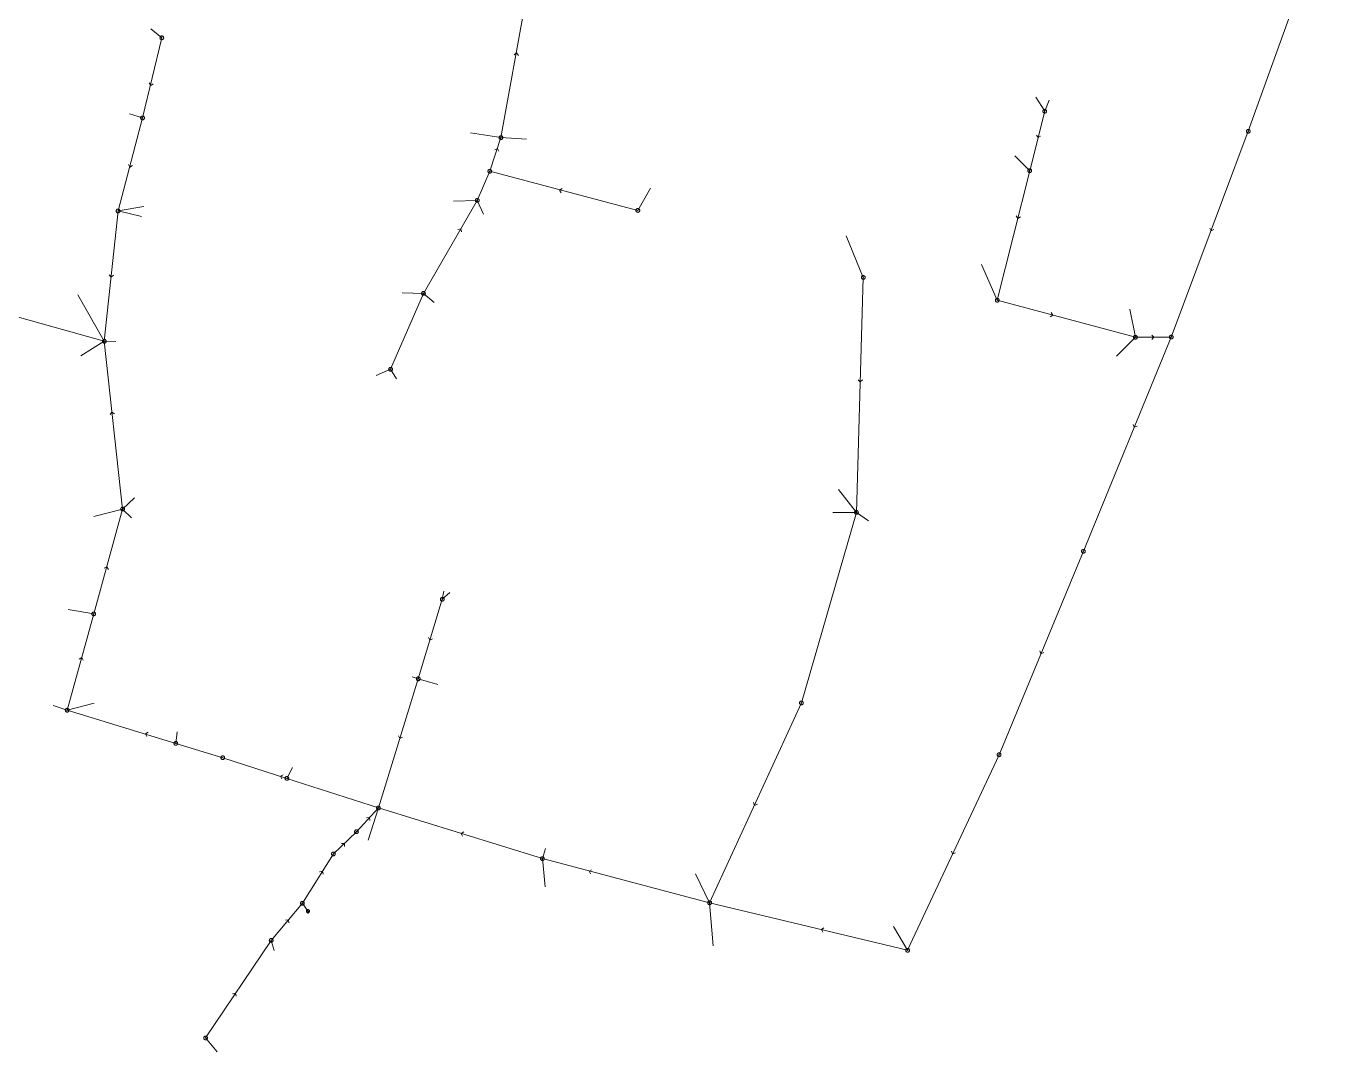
# Model space of a CAD drawing. Header units: metres. Extents: x 25504150 to 25508618, y 6694193 to 6702753.
# Drawn here: x 25504806.9 to 25505127.7, y 6695156 to 6695408.3 of the extents above; entities that cross this region are included whole.
import ezdxf

# ---------------------------------------------------------------- set-up
doc = ezdxf.new("R2010")
doc.units = ezdxf.units.M
for name, pattern in [('Sewer_node', [0]), ('Viemariputket', [0]), ('Viemarivarusteet', [0])]:
    doc.linetypes.add(name, pattern=pattern)
for name, color, linetype, lineweight in [('Sewer_node', 7, 'Sewer_node', 0), ('Viemariputket', 7, 'Viemariputket', 0), ('Viemarivarusteet', 7, 'Viemarivarusteet', 0)]:
    doc.layers.add(name, color=color, linetype=linetype, lineweight=lineweight)

msp = doc.modelspace()

# ---------------------------------------------------------------- linework, layer by layer
at = {"layer": 'Sewer_node', "color": 46, "linetype": 'Continuous', "true_color": 0x7f5f00, "flags": 128}
for points, elevation in [([(25504840.75, 6695405.4), (25504840.74, 6695405.47), (25504840.73, 6695405.54), (25504840.7, 6695405.61), (25504840.66, 6695405.67), (25504840.62, 6695405.73), (25504840.56, 6695405.77), (25504840.5, 6695405.81), (25504840.43, 6695405.84), (25504840.36, 6695405.85), (25504840.29, 6695405.86), (25504840.22, 6695405.85), (25504840.15, 6695405.84), (25504840.08, 6695405.81), (25504840.02, 6695405.77), (25504839.96, 6695405.73), (25504839.92, 6695405.67), (25504839.88, 6695405.61), (25504839.85, 6695405.54), (25504839.84, 6695405.47), (25504839.83, 6695405.4), (25504839.84, 6695405.33), (25504839.85, 6695405.26), (25504839.88, 6695405.19), (25504839.92, 6695405.13), (25504839.96, 6695405.07), (25504840.02, 6695405.03), (25504840.08, 6695404.99), (25504840.15, 6695404.96), (25504840.22, 6695404.95), (25504840.29, 6695404.94), (25504840.36, 6695404.95), (25504840.43, 6695404.96), (25504840.5, 6695404.99), (25504840.56, 6695405.03), (25504840.62, 6695405.07), (25504840.66, 6695405.13), (25504840.7, 6695405.19), (25504840.73, 6695405.26), (25504840.74, 6695405.33)], 35.85), ([(25504836.01, 6695385.69), (25504836, 6695385.76), (25504835.99, 6695385.84), (25504835.96, 6695385.9), (25504835.92, 6695385.97), (25504835.87, 6695386.02), (25504835.82, 6695386.07), (25504835.75, 6695386.11), (25504835.69, 6695386.14), (25504835.61, 6695386.15), (25504835.54, 6695386.16), (25504835.47, 6695386.15), (25504835.39, 6695386.14), (25504835.33, 6695386.11), (25504835.26, 6695386.07), (25504835.21, 6695386.02), (25504835.16, 6695385.97), (25504835.12, 6695385.9), (25504835.09, 6695385.84), (25504835.08, 6695385.76), (25504835.07, 6695385.69), (25504835.08, 6695385.62), (25504835.09, 6695385.54), (25504835.12, 6695385.48), (25504835.16, 6695385.41), (25504835.21, 6695385.36), (25504835.26, 6695385.31), (25504835.33, 6695385.27), (25504835.39, 6695385.24), (25504835.47, 6695385.23), (25504835.54, 6695385.22), (25504835.61, 6695385.23), (25504835.69, 6695385.24), (25504835.75, 6695385.27), (25504835.82, 6695385.31), (25504835.87, 6695385.36), (25504835.92, 6695385.41), (25504835.96, 6695385.48), (25504835.99, 6695385.54), (25504836, 6695385.62)], 34.68), ([(25505057.78, 6695387.35), (25505057.77, 6695387.42), (25505057.76, 6695387.49), (25505057.73, 6695387.56), (25505057.69, 6695387.62), (25505057.65, 6695387.68), (25505057.59, 6695387.72), (25505057.53, 6695387.76), (25505057.46, 6695387.79), (25505057.39, 6695387.8), (25505057.32, 6695387.81), (25505057.25, 6695387.8), (25505057.18, 6695387.79), (25505057.11, 6695387.76), (25505057.05, 6695387.72), (25505056.99, 6695387.68), (25505056.95, 6695387.62), (25505056.91, 6695387.56), (25505056.88, 6695387.49), (25505056.87, 6695387.42), (25505056.86, 6695387.35), (25505056.87, 6695387.28), (25505056.88, 6695387.21), (25505056.91, 6695387.14), (25505056.95, 6695387.08), (25505056.99, 6695387.02), (25505057.05, 6695386.98), (25505057.11, 6695386.94), (25505057.18, 6695386.91), (25505057.25, 6695386.9), (25505057.32, 6695386.89), (25505057.39, 6695386.9), (25505057.46, 6695386.91), (25505057.53, 6695386.94), (25505057.59, 6695386.98), (25505057.65, 6695387.02), (25505057.69, 6695387.08), (25505057.73, 6695387.14), (25505057.76, 6695387.21), (25505057.77, 6695387.28)], 37.57), ([(25504924.12, 6695380.84), (25504924.11, 6695380.91), (25504924.1, 6695380.98), (25504924.07, 6695381.05), (25504924.03, 6695381.11), (25504923.99, 6695381.17), (25504923.93, 6695381.21), (25504923.87, 6695381.25), (25504923.8, 6695381.28), (25504923.73, 6695381.29), (25504923.66, 6695381.3), (25504923.59, 6695381.29), (25504923.52, 6695381.28), (25504923.45, 6695381.25), (25504923.39, 6695381.21), (25504923.33, 6695381.17), (25504923.29, 6695381.11), (25504923.25, 6695381.05), (25504923.22, 6695380.98), (25504923.21, 6695380.91), (25504923.2, 6695380.84), (25504923.21, 6695380.77), (25504923.22, 6695380.7), (25504923.25, 6695380.63), (25504923.29, 6695380.57), (25504923.33, 6695380.51), (25504923.39, 6695380.47), (25504923.45, 6695380.43), (25504923.52, 6695380.4), (25504923.59, 6695380.39), (25504923.66, 6695380.38), (25504923.73, 6695380.39), (25504923.8, 6695380.4), (25504923.87, 6695380.43), (25504923.93, 6695380.47), (25504923.99, 6695380.51), (25504924.03, 6695380.57), (25504924.07, 6695380.63), (25504924.1, 6695380.7), (25504924.11, 6695380.77)], 33.93), ([(25504921.37, 6695372.57), (25504921.36, 6695372.64), (25504921.35, 6695372.71), (25504921.32, 6695372.78), (25504921.28, 6695372.84), (25504921.24, 6695372.9), (25504921.18, 6695372.94), (25504921.12, 6695372.98), (25504921.05, 6695373.01), (25504920.98, 6695373.02), (25504920.91, 6695373.03), (25504920.84, 6695373.02), (25504920.77, 6695373.01), (25504920.7, 6695372.98), (25504920.64, 6695372.94), (25504920.58, 6695372.9), (25504920.54, 6695372.84), (25504920.5, 6695372.78), (25504920.47, 6695372.71), (25504920.46, 6695372.64), (25504920.45, 6695372.57), (25504920.46, 6695372.5), (25504920.47, 6695372.43), (25504920.5, 6695372.36), (25504920.54, 6695372.3), (25504920.58, 6695372.24), (25504920.64, 6695372.2), (25504920.7, 6695372.16), (25504920.77, 6695372.13), (25504920.84, 6695372.12), (25504920.91, 6695372.11), (25504920.98, 6695372.12), (25504921.05, 6695372.13), (25504921.12, 6695372.16), (25504921.18, 6695372.2), (25504921.24, 6695372.24), (25504921.28, 6695372.3), (25504921.32, 6695372.36), (25504921.35, 6695372.43), (25504921.36, 6695372.5)], 33.9), ([(25505054.08, 6695372.71), (25505054.07, 6695372.78), (25505054.06, 6695372.85), (25505054.03, 6695372.92), (25505053.99, 6695372.98), (25505053.95, 6695373.04), (25505053.89, 6695373.08), (25505053.83, 6695373.12), (25505053.76, 6695373.15), (25505053.69, 6695373.16), (25505053.62, 6695373.17), (25505053.55, 6695373.16), (25505053.48, 6695373.15), (25505053.41, 6695373.12), (25505053.35, 6695373.08), (25505053.29, 6695373.04), (25505053.25, 6695372.98), (25505053.21, 6695372.92), (25505053.18, 6695372.85), (25505053.17, 6695372.78), (25505053.16, 6695372.71), (25505053.17, 6695372.64), (25505053.18, 6695372.57), (25505053.21, 6695372.5), (25505053.25, 6695372.44), (25505053.29, 6695372.38), (25505053.35, 6695372.34), (25505053.41, 6695372.3), (25505053.48, 6695372.27), (25505053.55, 6695372.26), (25505053.62, 6695372.25), (25505053.69, 6695372.26), (25505053.76, 6695372.27), (25505053.83, 6695372.3), (25505053.89, 6695372.34), (25505053.95, 6695372.38), (25505053.99, 6695372.44), (25505054.03, 6695372.5), (25505054.06, 6695372.57), (25505054.07, 6695372.64)], 37.49), ([(25504918.3, 6695365.41), (25504918.29, 6695365.48), (25504918.28, 6695365.55), (25504918.25, 6695365.62), (25504918.21, 6695365.68), (25504918.17, 6695365.74), (25504918.11, 6695365.78), (25504918.05, 6695365.82), (25504917.98, 6695365.85), (25504917.91, 6695365.86), (25504917.84, 6695365.87), (25504917.77, 6695365.86), (25504917.7, 6695365.85), (25504917.63, 6695365.82), (25504917.57, 6695365.78), (25504917.51, 6695365.74), (25504917.47, 6695365.68), (25504917.43, 6695365.62), (25504917.4, 6695365.55), (25504917.39, 6695365.48), (25504917.38, 6695365.41), (25504917.39, 6695365.34), (25504917.4, 6695365.27), (25504917.43, 6695365.2), (25504917.47, 6695365.14), (25504917.51, 6695365.08), (25504917.57, 6695365.04), (25504917.63, 6695365), (25504917.7, 6695364.97), (25504917.77, 6695364.96), (25504917.84, 6695364.95), (25504917.91, 6695364.96), (25504917.98, 6695364.97), (25504918.05, 6695365), (25504918.11, 6695365.04), (25504918.17, 6695365.08), (25504918.21, 6695365.14), (25504918.25, 6695365.2), (25504918.28, 6695365.27), (25504918.29, 6695365.34)], 33.99), ([(25504830, 6695362.8), (25504829.99, 6695362.87), (25504829.98, 6695362.95), (25504829.95, 6695363.01), (25504829.91, 6695363.08), (25504829.86, 6695363.13), (25504829.81, 6695363.18), (25504829.74, 6695363.22), (25504829.68, 6695363.25), (25504829.6, 6695363.26), (25504829.53, 6695363.27), (25504829.46, 6695363.26), (25504829.38, 6695363.25), (25504829.32, 6695363.22), (25504829.25, 6695363.18), (25504829.2, 6695363.13), (25504829.15, 6695363.08), (25504829.11, 6695363.01), (25504829.08, 6695362.95), (25504829.07, 6695362.87), (25504829.06, 6695362.8), (25504829.07, 6695362.73), (25504829.08, 6695362.65), (25504829.11, 6695362.59), (25504829.15, 6695362.52), (25504829.2, 6695362.47), (25504829.25, 6695362.42), (25504829.32, 6695362.38), (25504829.38, 6695362.35), (25504829.46, 6695362.34), (25504829.53, 6695362.33), (25504829.6, 6695362.34), (25504829.68, 6695362.35), (25504829.74, 6695362.38), (25504829.81, 6695362.42), (25504829.86, 6695362.47), (25504829.91, 6695362.52), (25504829.95, 6695362.59), (25504829.98, 6695362.65), (25504829.99, 6695362.73)], 33.88), ([(25504957.76, 6695362.94), (25504957.75, 6695363.01), (25504957.74, 6695363.09), (25504957.71, 6695363.15), (25504957.67, 6695363.22), (25504957.62, 6695363.27), (25504957.57, 6695363.32), (25504957.5, 6695363.36), (25504957.44, 6695363.39), (25504957.36, 6695363.4), (25504957.29, 6695363.41), (25504957.22, 6695363.4), (25504957.14, 6695363.39), (25504957.08, 6695363.36), (25504957.01, 6695363.32), (25504956.96, 6695363.27), (25504956.91, 6695363.22), (25504956.87, 6695363.15), (25504956.84, 6695363.09), (25504956.83, 6695363.01), (25504956.82, 6695362.94), (25504956.83, 6695362.87), (25504956.84, 6695362.79), (25504956.87, 6695362.73), (25504956.91, 6695362.66), (25504956.96, 6695362.61), (25504957.01, 6695362.56), (25504957.08, 6695362.52), (25504957.14, 6695362.49), (25504957.22, 6695362.48), (25504957.29, 6695362.47), (25504957.36, 6695362.48), (25504957.44, 6695362.49), (25504957.5, 6695362.52), (25504957.57, 6695362.56), (25504957.62, 6695362.61), (25504957.67, 6695362.66), (25504957.71, 6695362.73), (25504957.74, 6695362.79), (25504957.75, 6695362.87)], 34.84), ([(25505013.18, 6695346.45), (25505013.17, 6695346.52), (25505013.16, 6695346.59), (25505013.13, 6695346.66), (25505013.09, 6695346.72), (25505013.05, 6695346.78), (25505012.99, 6695346.82), (25505012.93, 6695346.86), (25505012.86, 6695346.89), (25505012.79, 6695346.9), (25505012.72, 6695346.91), (25505012.65, 6695346.9), (25505012.58, 6695346.89), (25505012.51, 6695346.86), (25505012.45, 6695346.82), (25505012.39, 6695346.78), (25505012.35, 6695346.72), (25505012.31, 6695346.66), (25505012.28, 6695346.59), (25505012.27, 6695346.52), (25505012.26, 6695346.45), (25505012.27, 6695346.38), (25505012.28, 6695346.31), (25505012.31, 6695346.24), (25505012.35, 6695346.18), (25505012.39, 6695346.12), (25505012.45, 6695346.08), (25505012.51, 6695346.04), (25505012.58, 6695346.01), (25505012.65, 6695346), (25505012.72, 6695345.99), (25505012.79, 6695346), (25505012.86, 6695346.01), (25505012.93, 6695346.04), (25505012.99, 6695346.08), (25505013.05, 6695346.12), (25505013.09, 6695346.18), (25505013.13, 6695346.24), (25505013.16, 6695346.31), (25505013.17, 6695346.38)], 37.57), ([(25504905.07, 6695342.52), (25504905.06, 6695342.59), (25504905.05, 6695342.66), (25504905.02, 6695342.73), (25504904.98, 6695342.79), (25504904.94, 6695342.85), (25504904.88, 6695342.89), (25504904.82, 6695342.93), (25504904.75, 6695342.96), (25504904.68, 6695342.97), (25504904.61, 6695342.98), (25504904.54, 6695342.97), (25504904.47, 6695342.96), (25504904.4, 6695342.93), (25504904.34, 6695342.89), (25504904.28, 6695342.85), (25504904.24, 6695342.79), (25504904.2, 6695342.73), (25504904.17, 6695342.66), (25504904.16, 6695342.59), (25504904.15, 6695342.52), (25504904.16, 6695342.45), (25504904.17, 6695342.38), (25504904.2, 6695342.31), (25504904.24, 6695342.25), (25504904.28, 6695342.19), (25504904.34, 6695342.15), (25504904.4, 6695342.11), (25504904.47, 6695342.08), (25504904.54, 6695342.07), (25504904.61, 6695342.06), (25504904.68, 6695342.07), (25504904.75, 6695342.08), (25504904.82, 6695342.11), (25504904.88, 6695342.15), (25504904.94, 6695342.19), (25504904.98, 6695342.25), (25504905.02, 6695342.31), (25504905.05, 6695342.38), (25504905.06, 6695342.45)], 34.63), ([(25505046.1, 6695340.83), (25505046.09, 6695340.9), (25505046.08, 6695340.97), (25505046.05, 6695341.04), (25505046.01, 6695341.1), (25505045.97, 6695341.16), (25505045.91, 6695341.2), (25505045.85, 6695341.24), (25505045.78, 6695341.27), (25505045.71, 6695341.28), (25505045.64, 6695341.29), (25505045.57, 6695341.28), (25505045.5, 6695341.27), (25505045.43, 6695341.24), (25505045.37, 6695341.2), (25505045.31, 6695341.16), (25505045.27, 6695341.1), (25505045.23, 6695341.04), (25505045.2, 6695340.97), (25505045.19, 6695340.9), (25505045.18, 6695340.83), (25505045.19, 6695340.76), (25505045.2, 6695340.69), (25505045.23, 6695340.62), (25505045.27, 6695340.56), (25505045.31, 6695340.5), (25505045.37, 6695340.46), (25505045.43, 6695340.42), (25505045.5, 6695340.39), (25505045.57, 6695340.38), (25505045.64, 6695340.37), (25505045.71, 6695340.38), (25505045.78, 6695340.39), (25505045.85, 6695340.42), (25505045.91, 6695340.46), (25505045.97, 6695340.5), (25505046.01, 6695340.56), (25505046.05, 6695340.62), (25505046.08, 6695340.69), (25505046.09, 6695340.76)], 37.25), ([(25505080.05, 6695331.74), (25505080.04, 6695331.81), (25505080.03, 6695331.88), (25505080, 6695331.95), (25505079.96, 6695332.01), (25505079.92, 6695332.07), (25505079.86, 6695332.11), (25505079.8, 6695332.15), (25505079.73, 6695332.18), (25505079.66, 6695332.19), (25505079.59, 6695332.2), (25505079.52, 6695332.19), (25505079.45, 6695332.18), (25505079.38, 6695332.15), (25505079.32, 6695332.11), (25505079.26, 6695332.07), (25505079.22, 6695332.01), (25505079.18, 6695331.95), (25505079.15, 6695331.88), (25505079.14, 6695331.81), (25505079.13, 6695331.74), (25505079.14, 6695331.67), (25505079.15, 6695331.6), (25505079.18, 6695331.53), (25505079.22, 6695331.47), (25505079.26, 6695331.41), (25505079.32, 6695331.37), (25505079.38, 6695331.33), (25505079.45, 6695331.3), (25505079.52, 6695331.29), (25505079.59, 6695331.28), (25505079.66, 6695331.29), (25505079.73, 6695331.3), (25505079.8, 6695331.33), (25505079.86, 6695331.37), (25505079.92, 6695331.41), (25505079.96, 6695331.47), (25505080, 6695331.53), (25505080.03, 6695331.6), (25505080.04, 6695331.67)], 36.47), ([(25505088.87, 6695331.8), (25505088.86, 6695331.87), (25505088.85, 6695331.94), (25505088.82, 6695332.01), (25505088.78, 6695332.07), (25505088.74, 6695332.13), (25505088.68, 6695332.17), (25505088.62, 6695332.21), (25505088.55, 6695332.24), (25505088.48, 6695332.25), (25505088.41, 6695332.26), (25505088.34, 6695332.25), (25505088.27, 6695332.24), (25505088.2, 6695332.21), (25505088.14, 6695332.17), (25505088.08, 6695332.13), (25505088.04, 6695332.07), (25505088, 6695332.01), (25505087.97, 6695331.94), (25505087.96, 6695331.87), (25505087.95, 6695331.8), (25505087.96, 6695331.73), (25505087.97, 6695331.66), (25505088, 6695331.59), (25505088.04, 6695331.53), (25505088.08, 6695331.47), (25505088.14, 6695331.43), (25505088.2, 6695331.39), (25505088.27, 6695331.36), (25505088.34, 6695331.35), (25505088.41, 6695331.34), (25505088.48, 6695331.35), (25505088.55, 6695331.36), (25505088.62, 6695331.39), (25505088.68, 6695331.43), (25505088.74, 6695331.47), (25505088.78, 6695331.53), (25505088.82, 6695331.59), (25505088.85, 6695331.66), (25505088.86, 6695331.73)], 36.36), ([(25504896.99, 6695323.86), (25504896.98, 6695323.93), (25504896.97, 6695324), (25504896.94, 6695324.07), (25504896.9, 6695324.13), (25504896.86, 6695324.19), (25504896.8, 6695324.23), (25504896.74, 6695324.27), (25504896.67, 6695324.3), (25504896.6, 6695324.31), (25504896.53, 6695324.32), (25504896.46, 6695324.31), (25504896.39, 6695324.3), (25504896.32, 6695324.27), (25504896.26, 6695324.23), (25504896.2, 6695324.19), (25504896.16, 6695324.13), (25504896.12, 6695324.07), (25504896.09, 6695324), (25504896.08, 6695323.93), (25504896.07, 6695323.86), (25504896.08, 6695323.79), (25504896.09, 6695323.72), (25504896.12, 6695323.65), (25504896.16, 6695323.59), (25504896.2, 6695323.53), (25504896.26, 6695323.49), (25504896.32, 6695323.45), (25504896.39, 6695323.42), (25504896.46, 6695323.41), (25504896.53, 6695323.4), (25504896.6, 6695323.41), (25504896.67, 6695323.42), (25504896.74, 6695323.45), (25504896.8, 6695323.49), (25504896.86, 6695323.53), (25504896.9, 6695323.59), (25504896.94, 6695323.65), (25504896.97, 6695323.72), (25504896.98, 6695323.79)], 36.12), ([(25504831.12, 6695289.47), (25504831.11, 6695289.54), (25504831.1, 6695289.61), (25504831.07, 6695289.68), (25504831.03, 6695289.74), (25504830.99, 6695289.8), (25504830.93, 6695289.84), (25504830.87, 6695289.88), (25504830.8, 6695289.91), (25504830.73, 6695289.92), (25504830.66, 6695289.93), (25504830.59, 6695289.92), (25504830.52, 6695289.91), (25504830.45, 6695289.88), (25504830.39, 6695289.84), (25504830.33, 6695289.8), (25504830.29, 6695289.74), (25504830.25, 6695289.68), (25504830.22, 6695289.61), (25504830.21, 6695289.54), (25504830.2, 6695289.47), (25504830.21, 6695289.4), (25504830.22, 6695289.33), (25504830.25, 6695289.26), (25504830.29, 6695289.2), (25504830.33, 6695289.14), (25504830.39, 6695289.1), (25504830.45, 6695289.06), (25504830.52, 6695289.03), (25504830.59, 6695289.02), (25504830.66, 6695289.01), (25504830.73, 6695289.02), (25504830.8, 6695289.03), (25504830.87, 6695289.06), (25504830.93, 6695289.1), (25504830.99, 6695289.14), (25504831.03, 6695289.2), (25504831.07, 6695289.26), (25504831.1, 6695289.33), (25504831.11, 6695289.4)], 34.44), ([(25505011.5, 6695288.65), (25505011.49, 6695288.72), (25505011.48, 6695288.79), (25505011.45, 6695288.86), (25505011.41, 6695288.92), (25505011.37, 6695288.98), (25505011.31, 6695289.02), (25505011.25, 6695289.06), (25505011.18, 6695289.09), (25505011.11, 6695289.1), (25505011.04, 6695289.11), (25505010.97, 6695289.1), (25505010.9, 6695289.09), (25505010.83, 6695289.06), (25505010.77, 6695289.02), (25505010.71, 6695288.98), (25505010.67, 6695288.92), (25505010.63, 6695288.86), (25505010.6, 6695288.79), (25505010.59, 6695288.72), (25505010.58, 6695288.65), (25505010.59, 6695288.58), (25505010.6, 6695288.51), (25505010.63, 6695288.44), (25505010.67, 6695288.38), (25505010.71, 6695288.32), (25505010.77, 6695288.28), (25505010.83, 6695288.24), (25505010.9, 6695288.21), (25505010.97, 6695288.2), (25505011.04, 6695288.19), (25505011.11, 6695288.2), (25505011.18, 6695288.21), (25505011.25, 6695288.24), (25505011.31, 6695288.28), (25505011.37, 6695288.32), (25505011.41, 6695288.38), (25505011.45, 6695288.44), (25505011.48, 6695288.51), (25505011.49, 6695288.58)], 36.77), ([(25505067.29, 6695279.1), (25505067.28, 6695279.17), (25505067.27, 6695279.24), (25505067.24, 6695279.31), (25505067.2, 6695279.37), (25505067.16, 6695279.43), (25505067.1, 6695279.47), (25505067.04, 6695279.51), (25505066.97, 6695279.54), (25505066.9, 6695279.55), (25505066.83, 6695279.56), (25505066.76, 6695279.55), (25505066.69, 6695279.54), (25505066.62, 6695279.51), (25505066.56, 6695279.47), (25505066.5, 6695279.43), (25505066.46, 6695279.37), (25505066.42, 6695279.31), (25505066.39, 6695279.24), (25505066.38, 6695279.17), (25505066.37, 6695279.1), (25505066.38, 6695279.03), (25505066.39, 6695278.96), (25505066.42, 6695278.89), (25505066.46, 6695278.83), (25505066.5, 6695278.77), (25505066.56, 6695278.73), (25505066.62, 6695278.69), (25505066.69, 6695278.66), (25505066.76, 6695278.65), (25505066.83, 6695278.64), (25505066.9, 6695278.65), (25505066.97, 6695278.66), (25505067.04, 6695278.69), (25505067.1, 6695278.73), (25505067.16, 6695278.77), (25505067.2, 6695278.83), (25505067.24, 6695278.89), (25505067.27, 6695278.96), (25505067.28, 6695279.03)], 35.97), ([(25504824.01, 6695263.7), (25504824, 6695263.77), (25504823.99, 6695263.84), (25504823.96, 6695263.91), (25504823.92, 6695263.97), (25504823.88, 6695264.03), (25504823.82, 6695264.07), (25504823.76, 6695264.11), (25504823.69, 6695264.14), (25504823.62, 6695264.15), (25504823.55, 6695264.16), (25504823.48, 6695264.15), (25504823.41, 6695264.14), (25504823.34, 6695264.11), (25504823.28, 6695264.07), (25504823.22, 6695264.03), (25504823.18, 6695263.97), (25504823.14, 6695263.91), (25504823.11, 6695263.84), (25504823.1, 6695263.77), (25504823.09, 6695263.7), (25504823.1, 6695263.63), (25504823.11, 6695263.56), (25504823.14, 6695263.49), (25504823.18, 6695263.43), (25504823.22, 6695263.37), (25504823.28, 6695263.33), (25504823.34, 6695263.29), (25504823.41, 6695263.26), (25504823.48, 6695263.25), (25504823.55, 6695263.24), (25504823.62, 6695263.25), (25504823.69, 6695263.26), (25504823.76, 6695263.29), (25504823.82, 6695263.33), (25504823.88, 6695263.37), (25504823.92, 6695263.43), (25504823.96, 6695263.49), (25504823.99, 6695263.56), (25504824, 6695263.63)], 33.51), ([(25504903.8, 6695247.73), (25504903.79, 6695247.8), (25504903.78, 6695247.88), (25504903.75, 6695247.94), (25504903.71, 6695248.01), (25504903.66, 6695248.06), (25504903.61, 6695248.11), (25504903.54, 6695248.15), (25504903.48, 6695248.18), (25504903.4, 6695248.19), (25504903.33, 6695248.2), (25504903.26, 6695248.19), (25504903.18, 6695248.18), (25504903.12, 6695248.15), (25504903.05, 6695248.11), (25504903, 6695248.06), (25504902.95, 6695248.01), (25504902.91, 6695247.94), (25504902.88, 6695247.88), (25504902.87, 6695247.8), (25504902.86, 6695247.73), (25504902.87, 6695247.66), (25504902.88, 6695247.58), (25504902.91, 6695247.52), (25504902.95, 6695247.45), (25504903, 6695247.4), (25504903.05, 6695247.35), (25504903.12, 6695247.31), (25504903.18, 6695247.28), (25504903.26, 6695247.27), (25504903.33, 6695247.26), (25504903.4, 6695247.27), (25504903.48, 6695247.28), (25504903.54, 6695247.31), (25504903.61, 6695247.35), (25504903.66, 6695247.4), (25504903.71, 6695247.45), (25504903.75, 6695247.52), (25504903.78, 6695247.58), (25504903.79, 6695247.66)], 35.97), ([(25504997.96, 6695241.8), (25504997.95, 6695241.87), (25504997.94, 6695241.94), (25504997.91, 6695242.01), (25504997.87, 6695242.07), (25504997.83, 6695242.13), (25504997.77, 6695242.17), (25504997.71, 6695242.21), (25504997.64, 6695242.24), (25504997.57, 6695242.25), (25504997.5, 6695242.26), (25504997.43, 6695242.25), (25504997.36, 6695242.24), (25504997.29, 6695242.21), (25504997.23, 6695242.17), (25504997.17, 6695242.13), (25504997.13, 6695242.07), (25504997.09, 6695242.01), (25504997.06, 6695241.94), (25504997.05, 6695241.87), (25504997.04, 6695241.8), (25504997.05, 6695241.73), (25504997.06, 6695241.66), (25504997.09, 6695241.59), (25504997.13, 6695241.53), (25504997.17, 6695241.47), (25504997.23, 6695241.43), (25504997.29, 6695241.39), (25504997.36, 6695241.36), (25504997.43, 6695241.35), (25504997.5, 6695241.34), (25504997.57, 6695241.35), (25504997.64, 6695241.36), (25504997.71, 6695241.39), (25504997.77, 6695241.43), (25504997.83, 6695241.47), (25504997.87, 6695241.53), (25504997.91, 6695241.59), (25504997.94, 6695241.66), (25504997.95, 6695241.73)], 37.25), ([(25504817.48, 6695240.01), (25504817.47, 6695240.08), (25504817.46, 6695240.15), (25504817.43, 6695240.22), (25504817.39, 6695240.28), (25504817.35, 6695240.34), (25504817.29, 6695240.38), (25504817.23, 6695240.42), (25504817.16, 6695240.45), (25504817.09, 6695240.46), (25504817.02, 6695240.47), (25504816.95, 6695240.46), (25504816.88, 6695240.45), (25504816.81, 6695240.42), (25504816.75, 6695240.38), (25504816.69, 6695240.34), (25504816.65, 6695240.28), (25504816.61, 6695240.22), (25504816.58, 6695240.15), (25504816.57, 6695240.08), (25504816.56, 6695240.01), (25504816.57, 6695239.94), (25504816.58, 6695239.87), (25504816.61, 6695239.8), (25504816.65, 6695239.74), (25504816.69, 6695239.68), (25504816.75, 6695239.64), (25504816.81, 6695239.6), (25504816.88, 6695239.57), (25504816.95, 6695239.56), (25504817.02, 6695239.55), (25504817.09, 6695239.56), (25504817.16, 6695239.57), (25504817.23, 6695239.6), (25504817.29, 6695239.64), (25504817.35, 6695239.68), (25504817.39, 6695239.74), (25504817.43, 6695239.8), (25504817.46, 6695239.87), (25504817.47, 6695239.94)], 36.07), ([(25504844.19, 6695231.84), (25504844.18, 6695231.91), (25504844.17, 6695231.98), (25504844.14, 6695232.05), (25504844.1, 6695232.11), (25504844.06, 6695232.17), (25504844, 6695232.21), (25504843.94, 6695232.25), (25504843.87, 6695232.28), (25504843.8, 6695232.29), (25504843.73, 6695232.3), (25504843.66, 6695232.29), (25504843.59, 6695232.28), (25504843.52, 6695232.25), (25504843.46, 6695232.21), (25504843.4, 6695232.17), (25504843.36, 6695232.11), (25504843.32, 6695232.05), (25504843.29, 6695231.98), (25504843.28, 6695231.91), (25504843.27, 6695231.84), (25504843.28, 6695231.77), (25504843.29, 6695231.7), (25504843.32, 6695231.63), (25504843.36, 6695231.57), (25504843.4, 6695231.51), (25504843.46, 6695231.47), (25504843.52, 6695231.43), (25504843.59, 6695231.4), (25504843.66, 6695231.39), (25504843.73, 6695231.38), (25504843.8, 6695231.39), (25504843.87, 6695231.4), (25504843.94, 6695231.43), (25504844, 6695231.47), (25504844.06, 6695231.51), (25504844.1, 6695231.57), (25504844.14, 6695231.63), (25504844.17, 6695231.7), (25504844.18, 6695231.77)], 33.23), ([(25504855.73, 6695228.31), (25504855.72, 6695228.38), (25504855.71, 6695228.45), (25504855.68, 6695228.52), (25504855.64, 6695228.58), (25504855.6, 6695228.64), (25504855.54, 6695228.68), (25504855.48, 6695228.72), (25504855.41, 6695228.75), (25504855.34, 6695228.76), (25504855.27, 6695228.77), (25504855.2, 6695228.76), (25504855.13, 6695228.75), (25504855.06, 6695228.72), (25504855, 6695228.68), (25504854.94, 6695228.64), (25504854.9, 6695228.58), (25504854.86, 6695228.52), (25504854.83, 6695228.45), (25504854.82, 6695228.38), (25504854.81, 6695228.31), (25504854.82, 6695228.24), (25504854.83, 6695228.17), (25504854.86, 6695228.1), (25504854.9, 6695228.04), (25504854.94, 6695227.98), (25504855, 6695227.94), (25504855.06, 6695227.9), (25504855.13, 6695227.87), (25504855.2, 6695227.86), (25504855.27, 6695227.85), (25504855.34, 6695227.86), (25504855.41, 6695227.87), (25504855.48, 6695227.9), (25504855.54, 6695227.94), (25504855.6, 6695227.98), (25504855.64, 6695228.04), (25504855.68, 6695228.1), (25504855.71, 6695228.17), (25504855.72, 6695228.24)], 35), ([(25505046.54, 6695229.05), (25505046.53, 6695229.12), (25505046.52, 6695229.19), (25505046.49, 6695229.26), (25505046.45, 6695229.32), (25505046.41, 6695229.38), (25505046.35, 6695229.42), (25505046.29, 6695229.46), (25505046.22, 6695229.49), (25505046.15, 6695229.5), (25505046.08, 6695229.51), (25505046.01, 6695229.5), (25505045.94, 6695229.49), (25505045.87, 6695229.46), (25505045.81, 6695229.42), (25505045.75, 6695229.38), (25505045.71, 6695229.32), (25505045.67, 6695229.26), (25505045.64, 6695229.19), (25505045.63, 6695229.12), (25505045.62, 6695229.05), (25505045.63, 6695228.98), (25505045.64, 6695228.91), (25505045.67, 6695228.84), (25505045.71, 6695228.78), (25505045.75, 6695228.72), (25505045.81, 6695228.68), (25505045.87, 6695228.64), (25505045.94, 6695228.61), (25505046.01, 6695228.6), (25505046.08, 6695228.59), (25505046.15, 6695228.6), (25505046.22, 6695228.61), (25505046.29, 6695228.64), (25505046.35, 6695228.68), (25505046.41, 6695228.72), (25505046.45, 6695228.78), (25505046.49, 6695228.84), (25505046.52, 6695228.91), (25505046.53, 6695228.98)], 35.1), ([(25504871.48, 6695223.23), (25504871.47, 6695223.3), (25504871.46, 6695223.37), (25504871.43, 6695223.44), (25504871.39, 6695223.5), (25504871.35, 6695223.56), (25504871.29, 6695223.6), (25504871.23, 6695223.64), (25504871.16, 6695223.67), (25504871.09, 6695223.68), (25504871.02, 6695223.69), (25504870.95, 6695223.68), (25504870.88, 6695223.67), (25504870.81, 6695223.64), (25504870.75, 6695223.6), (25504870.69, 6695223.56), (25504870.65, 6695223.5), (25504870.61, 6695223.44), (25504870.58, 6695223.37), (25504870.57, 6695223.3), (25504870.56, 6695223.23), (25504870.57, 6695223.16), (25504870.58, 6695223.09), (25504870.61, 6695223.02), (25504870.65, 6695222.96), (25504870.69, 6695222.9), (25504870.75, 6695222.86), (25504870.81, 6695222.82), (25504870.88, 6695222.79), (25504870.95, 6695222.78), (25504871.02, 6695222.77), (25504871.09, 6695222.78), (25504871.16, 6695222.79), (25504871.23, 6695222.82), (25504871.29, 6695222.86), (25504871.35, 6695222.9), (25504871.39, 6695222.96), (25504871.43, 6695223.02), (25504871.46, 6695223.09), (25504871.47, 6695223.16)], 32.7), ([(25504894, 6695215.97), (25504893.99, 6695216.04), (25504893.98, 6695216.11), (25504893.95, 6695216.18), (25504893.91, 6695216.24), (25504893.87, 6695216.3), (25504893.81, 6695216.34), (25504893.75, 6695216.38), (25504893.68, 6695216.41), (25504893.61, 6695216.42), (25504893.54, 6695216.43), (25504893.47, 6695216.42), (25504893.4, 6695216.41), (25504893.33, 6695216.38), (25504893.27, 6695216.34), (25504893.21, 6695216.3), (25504893.17, 6695216.24), (25504893.13, 6695216.18), (25504893.1, 6695216.11), (25504893.09, 6695216.04), (25504893.08, 6695215.97), (25504893.09, 6695215.9), (25504893.1, 6695215.83), (25504893.13, 6695215.76), (25504893.17, 6695215.7), (25504893.21, 6695215.64), (25504893.27, 6695215.6), (25504893.33, 6695215.56), (25504893.4, 6695215.53), (25504893.47, 6695215.52), (25504893.54, 6695215.51), (25504893.61, 6695215.52), (25504893.68, 6695215.53), (25504893.75, 6695215.56), (25504893.81, 6695215.6), (25504893.87, 6695215.64), (25504893.91, 6695215.7), (25504893.95, 6695215.76), (25504893.98, 6695215.83), (25504893.99, 6695215.9)], 34.9), ([(25504888.6, 6695210.1), (25504888.59, 6695210.17), (25504888.58, 6695210.24), (25504888.55, 6695210.31), (25504888.51, 6695210.37), (25504888.47, 6695210.43), (25504888.41, 6695210.47), (25504888.35, 6695210.51), (25504888.28, 6695210.54), (25504888.21, 6695210.55), (25504888.14, 6695210.56), (25504888.07, 6695210.55), (25504888, 6695210.54), (25504887.93, 6695210.51), (25504887.87, 6695210.47), (25504887.81, 6695210.43), (25504887.77, 6695210.37), (25504887.73, 6695210.31), (25504887.7, 6695210.24), (25504887.69, 6695210.17), (25504887.68, 6695210.1), (25504887.69, 6695210.03), (25504887.7, 6695209.96), (25504887.73, 6695209.89), (25504887.77, 6695209.83), (25504887.81, 6695209.77), (25504887.87, 6695209.73), (25504887.93, 6695209.69), (25504888, 6695209.66), (25504888.07, 6695209.65), (25504888.14, 6695209.64), (25504888.21, 6695209.65), (25504888.28, 6695209.66), (25504888.35, 6695209.69), (25504888.41, 6695209.73), (25504888.47, 6695209.77), (25504888.51, 6695209.83), (25504888.55, 6695209.89), (25504888.58, 6695209.96), (25504888.59, 6695210.03)], 35.05), ([(25504882.91, 6695204.66), (25504882.9, 6695204.73), (25504882.89, 6695204.8), (25504882.86, 6695204.87), (25504882.82, 6695204.93), (25504882.78, 6695204.99), (25504882.72, 6695205.03), (25504882.66, 6695205.07), (25504882.59, 6695205.1), (25504882.52, 6695205.11), (25504882.45, 6695205.12), (25504882.38, 6695205.11), (25504882.31, 6695205.1), (25504882.24, 6695205.07), (25504882.18, 6695205.03), (25504882.12, 6695204.99), (25504882.08, 6695204.93), (25504882.04, 6695204.87), (25504882.01, 6695204.8), (25504882, 6695204.73), (25504881.99, 6695204.66), (25504882, 6695204.59), (25504882.01, 6695204.52), (25504882.04, 6695204.45), (25504882.08, 6695204.39), (25504882.12, 6695204.33), (25504882.18, 6695204.29), (25504882.24, 6695204.25), (25504882.31, 6695204.22), (25504882.38, 6695204.21), (25504882.45, 6695204.2), (25504882.52, 6695204.21), (25504882.59, 6695204.22), (25504882.66, 6695204.25), (25504882.72, 6695204.29), (25504882.78, 6695204.33), (25504882.82, 6695204.39), (25504882.86, 6695204.45), (25504882.89, 6695204.52), (25504882.9, 6695204.59)], 34.82), ([(25504934.31, 6695203.5), (25504934.3, 6695203.57), (25504934.29, 6695203.64), (25504934.26, 6695203.71), (25504934.22, 6695203.77), (25504934.18, 6695203.83), (25504934.12, 6695203.87), (25504934.06, 6695203.91), (25504933.99, 6695203.94), (25504933.92, 6695203.95), (25504933.85, 6695203.96), (25504933.78, 6695203.95), (25504933.71, 6695203.94), (25504933.64, 6695203.91), (25504933.58, 6695203.87), (25504933.52, 6695203.83), (25504933.48, 6695203.77), (25504933.44, 6695203.71), (25504933.41, 6695203.64), (25504933.4, 6695203.57), (25504933.39, 6695203.5), (25504933.4, 6695203.43), (25504933.41, 6695203.36), (25504933.44, 6695203.29), (25504933.48, 6695203.23), (25504933.52, 6695203.17), (25504933.58, 6695203.13), (25504933.64, 6695203.09), (25504933.71, 6695203.06), (25504933.78, 6695203.05), (25504933.85, 6695203.04), (25504933.92, 6695203.05), (25504933.99, 6695203.06), (25504934.06, 6695203.09), (25504934.12, 6695203.13), (25504934.18, 6695203.17), (25504934.22, 6695203.23), (25504934.26, 6695203.29), (25504934.29, 6695203.36), (25504934.3, 6695203.43)], 34.54), ([(25504875.29, 6695192.5), (25504875.28, 6695192.57), (25504875.27, 6695192.64), (25504875.24, 6695192.71), (25504875.2, 6695192.77), (25504875.16, 6695192.83), (25504875.1, 6695192.87), (25504875.04, 6695192.91), (25504874.97, 6695192.94), (25504874.9, 6695192.95), (25504874.83, 6695192.96), (25504874.76, 6695192.95), (25504874.69, 6695192.94), (25504874.62, 6695192.91), (25504874.56, 6695192.87), (25504874.5, 6695192.83), (25504874.46, 6695192.77), (25504874.42, 6695192.71), (25504874.39, 6695192.64), (25504874.38, 6695192.57), (25504874.37, 6695192.5), (25504874.38, 6695192.43), (25504874.39, 6695192.36), (25504874.42, 6695192.29), (25504874.46, 6695192.23), (25504874.5, 6695192.17), (25504874.56, 6695192.13), (25504874.62, 6695192.09), (25504874.69, 6695192.06), (25504874.76, 6695192.05), (25504874.83, 6695192.04), (25504874.9, 6695192.05), (25504874.97, 6695192.06), (25504875.04, 6695192.09), (25504875.1, 6695192.13), (25504875.16, 6695192.17), (25504875.2, 6695192.23), (25504875.24, 6695192.29), (25504875.27, 6695192.36), (25504875.28, 6695192.43)], 35.04), ([(25504975.42, 6695192.63), (25504975.41, 6695192.7), (25504975.4, 6695192.78), (25504975.37, 6695192.84), (25504975.33, 6695192.91), (25504975.28, 6695192.96), (25504975.23, 6695193.01), (25504975.16, 6695193.05), (25504975.1, 6695193.08), (25504975.02, 6695193.09), (25504974.95, 6695193.1), (25504974.88, 6695193.09), (25504974.8, 6695193.08), (25504974.74, 6695193.05), (25504974.67, 6695193.01), (25504974.62, 6695192.96), (25504974.57, 6695192.91), (25504974.53, 6695192.84), (25504974.5, 6695192.78), (25504974.49, 6695192.7), (25504974.48, 6695192.63), (25504974.49, 6695192.56), (25504974.5, 6695192.48), (25504974.53, 6695192.42), (25504974.57, 6695192.35), (25504974.62, 6695192.3), (25504974.67, 6695192.25), (25504974.74, 6695192.21), (25504974.8, 6695192.18), (25504974.88, 6695192.17), (25504974.95, 6695192.16), (25504975.02, 6695192.17), (25504975.1, 6695192.18), (25504975.16, 6695192.21), (25504975.23, 6695192.25), (25504975.28, 6695192.3), (25504975.33, 6695192.35), (25504975.37, 6695192.42), (25504975.4, 6695192.48), (25504975.41, 6695192.56)], 35.2), ([(25504867.63, 6695183.37), (25504867.62, 6695183.44), (25504867.61, 6695183.51), (25504867.58, 6695183.58), (25504867.54, 6695183.64), (25504867.5, 6695183.7), (25504867.44, 6695183.74), (25504867.38, 6695183.78), (25504867.31, 6695183.81), (25504867.24, 6695183.82), (25504867.17, 6695183.83), (25504867.1, 6695183.82), (25504867.03, 6695183.81), (25504866.96, 6695183.78), (25504866.9, 6695183.74), (25504866.84, 6695183.7), (25504866.8, 6695183.64), (25504866.76, 6695183.58), (25504866.73, 6695183.51), (25504866.72, 6695183.44), (25504866.71, 6695183.37), (25504866.72, 6695183.3), (25504866.73, 6695183.23), (25504866.76, 6695183.16), (25504866.8, 6695183.1), (25504866.84, 6695183.04), (25504866.9, 6695183), (25504866.96, 6695182.96), (25504867.03, 6695182.93), (25504867.1, 6695182.92), (25504867.17, 6695182.91), (25504867.24, 6695182.92), (25504867.31, 6695182.93), (25504867.38, 6695182.96), (25504867.44, 6695183), (25504867.5, 6695183.04), (25504867.54, 6695183.1), (25504867.58, 6695183.16), (25504867.61, 6695183.23), (25504867.62, 6695183.3)], 36.21), ([(25505024.06, 6695180.94), (25505024.05, 6695181.01), (25505024.04, 6695181.08), (25505024.01, 6695181.15), (25505023.97, 6695181.21), (25505023.93, 6695181.27), (25505023.87, 6695181.31), (25505023.81, 6695181.35), (25505023.74, 6695181.38), (25505023.67, 6695181.39), (25505023.6, 6695181.4), (25505023.53, 6695181.39), (25505023.46, 6695181.38), (25505023.39, 6695181.35), (25505023.33, 6695181.31), (25505023.27, 6695181.27), (25505023.23, 6695181.21), (25505023.19, 6695181.15), (25505023.16, 6695181.08), (25505023.15, 6695181.01), (25505023.14, 6695180.94), (25505023.15, 6695180.87), (25505023.16, 6695180.8), (25505023.19, 6695180.73), (25505023.23, 6695180.67), (25505023.27, 6695180.61), (25505023.33, 6695180.57), (25505023.39, 6695180.53), (25505023.46, 6695180.5), (25505023.53, 6695180.49), (25505023.6, 6695180.48), (25505023.67, 6695180.49), (25505023.74, 6695180.5), (25505023.81, 6695180.53), (25505023.87, 6695180.57), (25505023.93, 6695180.61), (25505023.97, 6695180.67), (25505024.01, 6695180.73), (25505024.04, 6695180.8), (25505024.05, 6695180.87)], 34.75), ([(25504851.5, 6695159.38), (25504851.49, 6695159.45), (25504851.48, 6695159.52), (25504851.45, 6695159.59), (25504851.41, 6695159.65), (25504851.37, 6695159.71), (25504851.31, 6695159.75), (25504851.25, 6695159.79), (25504851.18, 6695159.82), (25504851.11, 6695159.83), (25504851.04, 6695159.84), (25504850.97, 6695159.83), (25504850.9, 6695159.82), (25504850.83, 6695159.79), (25504850.77, 6695159.75), (25504850.71, 6695159.71), (25504850.67, 6695159.65), (25504850.63, 6695159.59), (25504850.6, 6695159.52), (25504850.59, 6695159.45), (25504850.58, 6695159.38), (25504850.59, 6695159.31), (25504850.6, 6695159.24), (25504850.63, 6695159.17), (25504850.67, 6695159.11), (25504850.71, 6695159.05), (25504850.77, 6695159.01), (25504850.83, 6695158.97), (25504850.9, 6695158.94), (25504850.97, 6695158.93), (25504851.04, 6695158.92), (25504851.11, 6695158.93), (25504851.18, 6695158.94), (25504851.25, 6695158.97), (25504851.31, 6695159.01), (25504851.37, 6695159.05), (25504851.41, 6695159.11), (25504851.45, 6695159.17), (25504851.48, 6695159.24), (25504851.49, 6695159.31)], 39.81)]:
    msp.add_lwpolyline(points, close=True, dxfattribs=dict(at, elevation=elevation))
for points in [[(25504927.95, 6695401.07), (25504927.51, 6695401.67), (25504926.91, 6695401.25)], [(25504837.15, 6695394.3), (25504837.56, 6695393.67), (25504838.18, 6695394.07)], [(25505055.28, 6695381.48), (25505055.67, 6695380.84), (25505056.31, 6695381.22)], [(25504923.16, 6695377.51), (25504922.81, 6695378.18), (25504922.15, 6695377.84)], [(25504832.07, 6695374.24), (25504832.46, 6695373.6), (25504833.1, 6695373.98)], [(25504938.71, 6695368.31), (25504938.07, 6695367.92), (25504938.45, 6695367.28)], [(25505050.29, 6695361.62), (25505050.68, 6695360.98), (25505051.32, 6695361.36)], [(25504913.97, 6695357.7), (25504913.75, 6695358.42), (25504913.04, 6695358.22)], [(25505097.87, 6695358.61), (25505098.19, 6695357.93), (25505098.87, 6695358.23)], [(25504827.32, 6695347.09), (25504827.81, 6695346.52), (25504828.38, 6695346.99)], [(25505058.62, 6695336.8), (25505059.27, 6695337.18), (25505058.9, 6695337.82)], [(25505083.63, 6695331.23), (25505084.15, 6695331.77), (25505083.63, 6695332.29)], [(25505011.45, 6695321.3), (25505011.97, 6695320.76), (25505012.51, 6695321.27)], [(25504828.62, 6695312.9), (25504828.02, 6695313.35), (25504827.56, 6695312.77)], [(25505079.04, 6695310.31), (25505079.33, 6695309.62), (25505080.02, 6695309.91)], [(25504827.14, 6695274.65), (25504826.75, 6695275.29), (25504826.11, 6695274.92)], [(25504905.82, 6695257.88), (25504906.19, 6695257.23), (25504906.84, 6695257.59)], [(25505056.08, 6695254.59), (25505056.39, 6695253.91), (25505057.07, 6695254.2)], [(25504820.98, 6695252.32), (25504820.59, 6695252.97), (25504819.95, 6695252.59)], [(25504836.9, 6695234.59), (25504836.25, 6695234.22), (25504836.61, 6695233.57)], [(25504898.43, 6695233.68), (25504898.8, 6695233.03), (25504899.45, 6695233.38)], [(25504870.08, 6695224.11), (25504869.42, 6695223.75), (25504869.77, 6695223.09)], [(25504985.72, 6695217.3), (25504985.99, 6695216.6), (25504986.69, 6695216.86)], [(25504891.42, 6695212.86), (25504891.37, 6695213.61), (25504890.63, 6695213.57)], [(25504914.49, 6695210.05), (25504913.84, 6695209.68), (25504914.2, 6695209.03)], [(25504885.17, 6695206.5), (25504885.16, 6695207.25), (25504884.42, 6695207.25)], [(25505034.4, 6695205.34), (25505034.68, 6695204.65), (25505035.37, 6695204.91)], [(25504879.96, 6695199.67), (25504879.77, 6695200.39), (25504879.05, 6695200.21)], [(25504945.94, 6695200.78), (25504945.3, 6695200.39), (25504945.68, 6695199.75)], [(25504871.49, 6695187.68), (25504871.41, 6695188.43), (25504870.67, 6695188.35)], [(25505003.04, 6695186.44), (25505002.41, 6695186.04), (25505002.81, 6695185.41)], [(25504858.59, 6695169.63), (25504858.43, 6695170.37), (25504857.7, 6695170.21)]]:
    msp.add_lwpolyline(points, dxfattribs=at)
for points in [[(25505107.82, 6695382.42), (25505107.81, 6695382.49), (25505107.8, 6695382.56), (25505107.77, 6695382.63), (25505107.73, 6695382.69), (25505107.69, 6695382.75), (25505107.63, 6695382.79), (25505107.57, 6695382.83), (25505107.5, 6695382.86), (25505107.43, 6695382.87), (25505107.36, 6695382.88), (25505107.29, 6695382.87), (25505107.22, 6695382.86), (25505107.15, 6695382.83), (25505107.09, 6695382.79), (25505107.03, 6695382.75), (25505106.99, 6695382.69), (25505106.95, 6695382.63), (25505106.92, 6695382.56), (25505106.91, 6695382.49), (25505106.9, 6695382.42), (25505106.91, 6695382.35), (25505106.92, 6695382.28), (25505106.95, 6695382.21), (25505106.99, 6695382.15), (25505107.03, 6695382.09), (25505107.09, 6695382.05), (25505107.15, 6695382.01), (25505107.22, 6695381.98), (25505107.29, 6695381.97), (25505107.36, 6695381.96), (25505107.43, 6695381.97), (25505107.5, 6695381.98), (25505107.57, 6695382.01), (25505107.63, 6695382.05), (25505107.69, 6695382.09), (25505107.73, 6695382.15), (25505107.77, 6695382.21), (25505107.8, 6695382.28), (25505107.81, 6695382.35)], [(25504826.6, 6695330.74), (25504826.59, 6695330.81), (25504826.58, 6695330.88), (25504826.55, 6695330.95), (25504826.51, 6695331.01), (25504826.47, 6695331.07), (25504826.41, 6695331.11), (25504826.35, 6695331.15), (25504826.28, 6695331.18), (25504826.21, 6695331.19), (25504826.14, 6695331.2), (25504826.07, 6695331.19), (25504826, 6695331.18), (25504825.93, 6695331.15), (25504825.87, 6695331.11), (25504825.81, 6695331.07), (25504825.77, 6695331.01), (25504825.73, 6695330.95), (25504825.7, 6695330.88), (25504825.69, 6695330.81), (25504825.68, 6695330.74), (25504825.69, 6695330.67), (25504825.7, 6695330.6), (25504825.73, 6695330.53), (25504825.77, 6695330.47), (25504825.81, 6695330.41), (25504825.87, 6695330.37), (25504825.93, 6695330.33), (25504826, 6695330.3), (25504826.07, 6695330.29), (25504826.14, 6695330.28), (25504826.21, 6695330.29), (25504826.28, 6695330.3), (25504826.35, 6695330.33), (25504826.41, 6695330.37), (25504826.47, 6695330.41), (25504826.51, 6695330.47), (25504826.55, 6695330.53), (25504826.58, 6695330.6), (25504826.59, 6695330.67)], [(25504909.68, 6695267.29), (25504909.67, 6695267.36), (25504909.66, 6695267.43), (25504909.63, 6695267.5), (25504909.59, 6695267.56), (25504909.55, 6695267.62), (25504909.49, 6695267.66), (25504909.43, 6695267.7), (25504909.36, 6695267.73), (25504909.29, 6695267.74), (25504909.22, 6695267.75), (25504909.15, 6695267.74), (25504909.08, 6695267.73), (25504909.01, 6695267.7), (25504908.95, 6695267.66), (25504908.89, 6695267.62), (25504908.85, 6695267.56), (25504908.81, 6695267.5), (25504908.78, 6695267.43), (25504908.77, 6695267.36), (25504908.76, 6695267.29), (25504908.77, 6695267.22), (25504908.78, 6695267.15), (25504908.81, 6695267.08), (25504908.85, 6695267.02), (25504908.89, 6695266.96), (25504908.95, 6695266.92), (25504909.01, 6695266.88), (25504909.08, 6695266.85), (25504909.15, 6695266.84), (25504909.22, 6695266.83), (25504909.29, 6695266.84), (25504909.36, 6695266.85), (25504909.43, 6695266.88), (25504909.49, 6695266.92), (25504909.55, 6695266.96), (25504909.59, 6695267.02), (25504909.63, 6695267.08), (25504909.66, 6695267.15), (25504909.67, 6695267.22)]]:
    msp.add_lwpolyline(points, close=True, dxfattribs=at)
at = {"layer": 'Viemariputket', "color": 1, "linetype": 'Continuous', "lineweight": 15}
for p, q in [((25505107.36, 6695382.42), (25505127.66, 6695439.11)), ((25504923.66, 6695380.84), (25504929.57, 6695413.87)), ((25504840.29, 6695405.4), (25504837.57, 6695407.63)), ((25504840.29, 6695405.4), (25504835.54, 6695385.69)), ((25505057.32, 6695387.35), (25505055.16, 6695390.78)), ((25505057.32, 6695387.35), (25505058.41, 6695390.07)), ((25504835.54, 6695385.69), (25504829.53, 6695362.8)), ((25504835.54, 6695385.69), (25504832.33, 6695386.69)), ((25505057.32, 6695387.35), (25505053.62, 6695372.71)), ((25504923.66, 6695380.84), (25504916.19, 6695382)), ((25505088.41, 6695331.8), (25505107.36, 6695382.42)), ((25504920.91, 6695372.57), (25504923.66, 6695380.84)), ((25504923.66, 6695380.84), (25504929.92, 6695380.47)), ((25505053.62, 6695372.71), (25505049.95, 6695376.39)), ((25504917.84, 6695365.41), (25504920.91, 6695372.57)), ((25504957.29, 6695362.94), (25504920.91, 6695372.57)), ((25505053.62, 6695372.71), (25505045.64, 6695340.83)), ((25504957.29, 6695362.94), (25504960.44, 6695368.38)), ((25504829.53, 6695362.8), (25504826.14, 6695330.74)), ((25504829.53, 6695362.8), (25504835.83, 6695363.93)), ((25504829.53, 6695362.8), (25504835.26, 6695361.46)), ((25504904.61, 6695342.52), (25504917.84, 6695365.41)), ((25504917.84, 6695365.41), (25504911.96, 6695365.23)), ((25504917.84, 6695365.41), (25504919.37, 6695361.98)), ((25505012.72, 6695346.45, 35.5), (25505008.47, 6695356.69, 36.01)), ((25505045.64, 6695340.83), (25505041.78, 6695349.6)), ((25505011.04, 6695288.65, 34.69), (25505012.72, 6695346.45)), ((25504781.08, 6695343.4, 31.02), (25504826.14, 6695330.74, 31.81)), ((25504826.14, 6695330.74), (25504819.65, 6695342.15)), ((25504904.61, 6695342.52), (25504896.53, 6695323.86)), ((25504904.61, 6695342.52, 32.86), (25504899.4, 6695342.68)), ((25504904.61, 6695342.52), (25504907.22, 6695340.27)), ((25505045.64, 6695340.83, 35.22), (25505079.59, 6695331.74, 34.48)), ((25505079.59, 6695331.74, 34.52), (25505078.27, 6695338.65, 34.51)), ((25504826.14, 6695330.74), (25504820.4, 6695327.18)), ((25504830.66, 6695289.47), (25504826.14, 6695330.74)), ((25504826.14, 6695330.74), (25504828.99, 6695330.66)), ((25505066.83, 6695279.1), (25505088.41, 6695331.79)), ((25505079.59, 6695331.74, 34.51), (25505074.98, 6695327.12, 34.51)), ((25505079.59, 6695331.74, 34.48), (25505088.41, 6695331.8, 34.46)), ((25504896.53, 6695323.86), (25504893, 6695322.35)), ((25504896.53, 6695323.86), (25504897.98, 6695321.48)), ((25504830.66, 6695289.47), (25504833.6, 6695292.21)), ((25505011.04, 6695288.65), (25505006.6, 6695294.3)), ((25504830.66, 6695289.47), (25504823.55, 6695263.7)), ((25504830.66, 6695289.47, 32.46), (25504823.57, 6695287.65, 32.46)), ((25504830.66, 6695289.47), (25504832.84, 6695287.3)), ((25504997.5, 6695241.8), (25505011.04, 6695288.65, 34.69)), ((25505011.04, 6695288.65), (25505005.26, 6695288.61)), ((25505011.04, 6695288.65, 35.11), (25505014, 6695286.58, 39.51)), ((25505046.08, 6695229.05), (25505066.83, 6695279.1)), ((25504903.33, 6695247.73), (25504909.22, 6695267.29)), ((25504909.22, 6695267.29), (25504909.6, 6695269.32)), ((25504909.22, 6695267.29), (25504911.07, 6695268.92)), ((25504823.55, 6695263.7, 33.38), (25504817.02, 6695240.01, 32.48)), ((25504823.55, 6695263.7), (25504817.26, 6695264.78)), ((25504893.54, 6695215.97, 32.74), (25504903.33, 6695247.73)), ((25504903.33, 6695247.73), (25504901.83, 6695248.19)), ((25504903.33, 6695247.73), (25504908.13, 6695246.33)), ((25504817.02, 6695240.01, 33.64), (25504813.58, 6695241.18)), ((25504817.02, 6695240.01, 32.87), (25504823.64, 6695241.77)), ((25504974.95, 6695192.63, 33.2), (25504997.5, 6695241.8, 34.62)), ((25504817.02, 6695240.01, 32.48), (25504843.73, 6695231.84)), ((25504843.73, 6695231.84, 33.23), (25504844.05, 6695234.66)), ((25504843.73, 6695231.84), (25504855.27, 6695228.31)), ((25504855.27, 6695228.31), (25504871.02, 6695223.23)), ((25505023.6, 6695180.94), (25505046.08, 6695229.05)), ((25504871.02, 6695223.23, 32.7), (25504872.38, 6695225.9)), ((25504871.02, 6695223.23), (25504893.54, 6695215.97, 32.7)), ((25504888.14, 6695210.1), (25504893.54, 6695215.97, 33.14)), ((25504893.54, 6695215.97, 32.9), (25504891.01, 6695208.01, 32.92)), ((25504893.54, 6695215.97, 32.7), (25504933.85, 6695203.5, 32.82)), ((25504882.45, 6695204.66), (25504888.14, 6695210.1)), ((25504933.85, 6695203.5, 32.95), (25504934.6, 6695206.01, 0.32)), ((25504874.83, 6695192.5, 33.6), (25504882.45, 6695204.66)), ((25504933.85, 6695203.5, 32.82), (25504974.95, 6695192.63, 32.98)), ((25504933.85, 6695203.5, 32.95), (25504934.5, 6695196.56, 0.32)), ((25504974.95, 6695192.63, 33.18), (25504971.45, 6695199.74, 33.24)), ((25504867.17, 6695183.37), (25504874.83, 6695192.5, 33.6)), ((25504874.83, 6695192.5, 33.86), (25504876.2, 6695190.56)), ((25504974.95, 6695192.63, 32.97), (25505023.6, 6695180.94, 33.08)), ((25504974.95, 6695192.63, 33.01), (25504975.81, 6695182.07, 0.32)), ((25505023.6, 6695180.94), (25505020.12, 6695186.83)), ((25504851.04, 6695159.38), (25504867.17, 6695183.37)), ((25504867.91, 6695180.87), (25504867.17, 6695183.37)), ((25504853.88, 6695155.95), (25504851.04, 6695159.38))]:
    msp.add_line(p, q, dxfattribs=at)
at = {"layer": 'Viemarivarusteet', "color": 2, "linetype": 'Continuous', "lineweight": 25, "flags": 128}
msp.add_lwpolyline([(25504876, 6695190.86), (25504875.96, 6695190.83), (25504875.92, 6695190.78), (25504875.89, 6695190.74), (25504875.86, 6695190.69), (25504875.85, 6695190.63), (25504875.84, 6695190.57), (25504875.84, 6695190.52), (25504875.85, 6695190.46), (25504875.87, 6695190.41), (25504875.9, 6695190.36), (25504875.93, 6695190.32), (25504875.98, 6695190.28), (25504876.02, 6695190.25), (25504876.07, 6695190.22), (25504876.13, 6695190.21), (25504876.19, 6695190.2), (25504876.24, 6695190.2), (25504876.3, 6695190.21), (25504876.35, 6695190.23), (25504876.4, 6695190.26), (25504876.44, 6695190.29), (25504876.48, 6695190.34), (25504876.51, 6695190.38), (25504876.54, 6695190.43), (25504876.55, 6695190.49), (25504876.56, 6695190.55), (25504876.56, 6695190.6), (25504876.55, 6695190.66), (25504876.53, 6695190.71), (25504876.5, 6695190.76), (25504876.47, 6695190.8), (25504876.42, 6695190.84), (25504876.38, 6695190.87), (25504876.33, 6695190.9), (25504876.27, 6695190.91), (25504876.21, 6695190.92), (25504876.16, 6695190.92), (25504876.1, 6695190.91), (25504876.05, 6695190.89)], close=True, dxfattribs=at)
at = {"layer": 'Viemarivarusteet', "color": 1}
for p in [(25504840.29, 6695405.4, 35.85), (25504835.54, 6695385.69, 34.68), (25505057.32, 6695387.35, 37.57), (25505107.36, 6695382.42), (25504923.66, 6695380.84, 33.93), (25504920.91, 6695372.57, 33.9), (25505053.62, 6695372.71, 37.49), (25504829.53, 6695362.8, 33.88), (25504917.84, 6695365.41, 33.99), (25504957.29, 6695362.94, 34.84), (25505012.72, 6695346.45, 37.57), (25504904.61, 6695342.52, 34.63), (25505045.64, 6695340.83, 37.25), (25504826.14, 6695330.74), (25505079.59, 6695331.74, 36.47), (25505088.41, 6695331.8, 36.36), (25504896.53, 6695323.86, 36.12), (25504830.66, 6695289.47, 34.44), (25505011.04, 6695288.65, 36.77), (25505066.83, 6695279.1, 35.97), (25504909.22, 6695267.29), (25504823.55, 6695263.7, 33.51), (25504903.33, 6695247.73, 35.97), (25504997.5, 6695241.8, 37.25), (25504817.02, 6695240.01, 36.07), (25504843.73, 6695231.84, 33.23), (25504855.27, 6695228.31, 35), (25505046.08, 6695229.05, 35.1), (25504871.02, 6695223.23, 32.7), (25504893.54, 6695215.97, 34.9), (25504888.14, 6695210.1, 35.05), (25504882.45, 6695204.66, 34.82), (25504933.85, 6695203.5, 34.54), (25504874.83, 6695192.5, 35.04), (25504974.95, 6695192.63, 35.2), (25504876.2, 6695190.56), (25504867.17, 6695183.37, 36.21), (25505023.6, 6695180.94, 34.75), (25504851.04, 6695159.38, 39.81)]:
    msp.add_point(p, dxfattribs=at)

doc.saveas('drawing.dxf')
